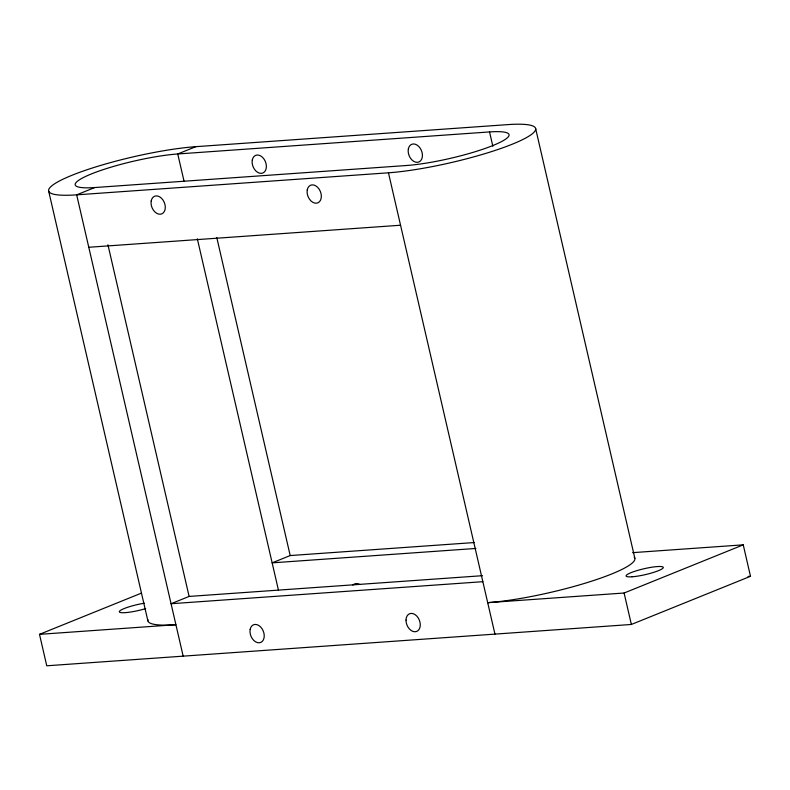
<?xml version="1.0" encoding="UTF-8"?>
<svg xmlns="http://www.w3.org/2000/svg" width="790" height="790" viewBox="0 0 790 790"><rect width="100%" height="100%" fill="white"/><g stroke="black" fill="none" stroke-linecap="round" stroke-linejoin="round"><path stroke-width="1.19" d="M94.721 187.546A62.657 9.915 -13 0 1 91.413 173.928A62.657 9.915 -13 0 1 177.75 153.971L489.543 131.93A62.657 9.915 -13 0 1 492.841 145.548A62.657 9.915 -13 0 1 406.504 165.505L94.721 187.546L76.669 194.844L183.171 656.154M195.802 146.673A89.902 14.22 -13 0 0 71.93 175.301A89.902 14.22 -13 0 0 76.669 194.844L388.453 172.803A89.902 14.22 -13 0 0 512.335 144.175A89.902 14.22 -13 0 0 507.595 124.632L195.802 146.673L177.75 153.971L184.08 181.374M632.642 552.654L743.242 544.843L750.5 576.295L631.368 624.465L46.758 665.792L39.5 634.34L141.262 593.191M482.493 575.693L189.116 596.43L171.065 603.728L482.858 581.687M474.326 542.542L290.197 555.558L272.155 562.855L475.916 548.448M634.232 557.197A89.902 14.22 -13 0 1 587.316 582.536A89.902 14.22 -13 0 1 487.697 602.661L624.1 593.014L743.242 544.843M88.766 247.27L400.56 225.229M748.041 576.463L750.5 576.295M39.5 634.34L175.903 624.702A89.902 14.22 -13 0 1 147.928 619.577M535.62 128.474L634.854 558.323M624.1 593.014L631.368 624.465M489.543 131.93L492.841 146.229M388.453 172.803L494.955 634.113M216.776 237.494L290.197 555.558M197.332 238.797L278.475 590.258M107.934 244.772L189.116 596.43M48.644 191.002L147.878 620.861M352.903 585.074A9.539 6.666 68 0 1 359.707 584.511M145.696 608.606A19.069 3.012 -13 0 1 119.349 611.835A19.069 3.012 -13 0 1 144.382 603.195M250.144 629.442A9.539 6.666 68 0 0 259.229 642.784A9.539 6.666 68 0 0 261.954 628.603A9.539 6.666 68 0 0 250.144 629.442M406.011 620.101A9.539 6.666 68 0 0 416.567 631.477A9.539 6.666 68 0 0 416.873 616.161A9.539 6.666 68 0 0 406.011 620.101M151.206 200.897A9.539 6.666 68 0 0 160.291 214.238A9.539 6.666 68 0 0 163.017 200.067A9.539 6.666 68 0 0 151.206 200.897M307.251 189.867A9.539 6.666 68 0 0 316.336 203.208A9.539 6.666 68 0 0 319.061 189.037A9.539 6.666 68 0 0 307.251 189.867M408.331 148.994A9.539 6.666 68 0 0 417.416 162.335A9.539 6.666 68 0 0 420.152 148.155A9.539 6.666 68 0 0 408.331 148.994M252.286 160.024A9.539 6.666 68 0 0 261.372 173.365A9.539 6.666 68 0 0 264.097 159.185A9.539 6.666 68 0 0 252.286 160.024M632.059 576.789A19.069 3.012 -13 0 0 662.83 568.296A19.069 3.012 -13 0 0 639.199 569.965A19.069 3.012 -13 0 0 632.059 576.789"/></g></svg>
